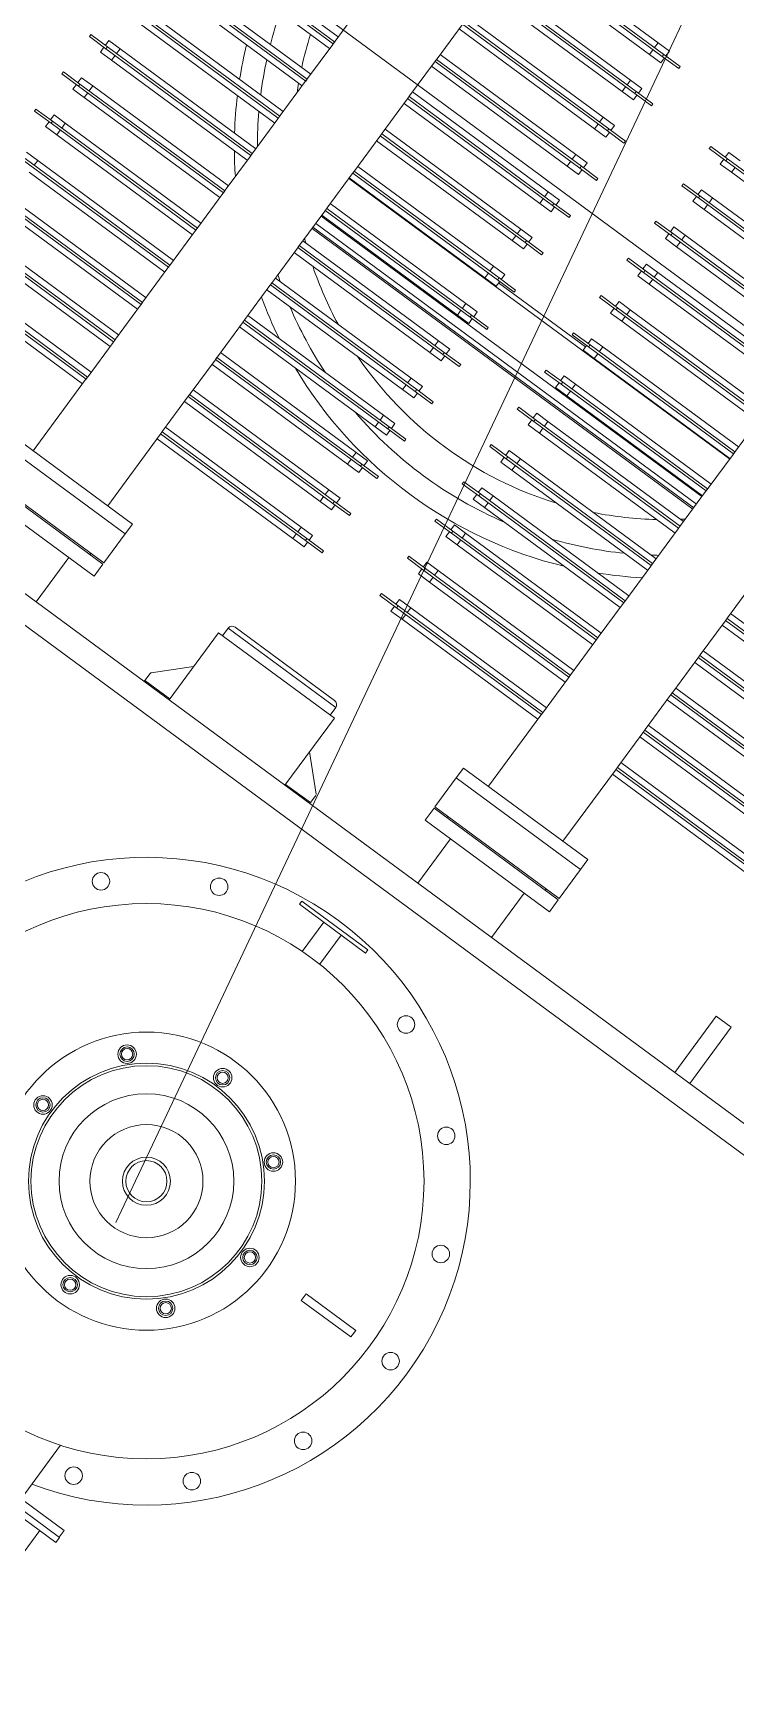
# Model space of a CAD drawing. Header units: metres. Extents: x 432095 to 435012, y 2470938 to 2473256.
# Drawn here: x 433753.643 to 433754.327, y 2471303.661 to 2471305.266 of the extents above; entities that cross this region are included whole.
import ezdxf

# ---------------------------------------------------------------- set-up
doc = ezdxf.new("R2010")
doc.units = ezdxf.units.M
doc.header["$MEASUREMENT"] = 0
doc.linetypes.add('MB D$0$HIDDEN', pattern=[0.375, 0.25, -0.125])
doc.layers.add('cong trinh tram 110kv', color=7, linetype='Continuous', lineweight=5)
doc.layers.add('MB D$0$net dut du kien lam', color=8, linetype='MB D$0$HIDDEN', lineweight=20)

# ---------------------------------------------------------------- blocks, each defined once
blk = doc.blocks.new('MB D$0$MBA 63')
at = {"layer": 'MB D$0$net dut du kien lam', "color": 0, "linetype": 'ByBlock', "ltscale": 3}
blk.add_lwpolyline([(104138.6, 27512.3), (104138.6, 33512.3), (100638.6, 33512.3), (100638.6, 27512.3)], close=True, dxfattribs=at)
blk = doc.blocks.new('MB D$0$mba 1')
at = {"layer": 'cong trinh tram 110kv'}
for p, q in [((-19244.7, 5768.9), (-19244.7, 5866.9)), ((-19225.2, 5768.9), (-19346.7, 5768.9)), ((-19225.2, 5768.9), (-19225.2, 5762.9)), ((-19346.7, 5762.9), (-19225.2, 5762.9)), ((-19346.7, 5754.9), (-19225.7, 5754.9)), ((-19277.7, 5690.2), (-19277.7, 5754.9)), ((-19225.7, 5762.9), (-19225.7, 5754.9)), ((-19172.7, 5429.9), (-19172.7, 5437.9)), ((-19112.7, 5437.9), (-19172.7, 5437.9)), ((-19112.7, 5429.9), (-19172.7, 5429.9)), ((-19112.7, 5429.9), (-19112.7, 5437.9)), ((-19373.2, 5128.9), (-19373.2, 5164.2)), ((-19352.2, 5128.9), (-19352.2, 5164.2)), ((-19402.7, 5128.9), (-19322.7, 5128.9)), ((-19402.7, 5124.9), (-19402.7, 5128.9)), ((-19402.7, 5124.9), (-19322.7, 5124.9)), ((-19322.7, 5124.9), (-19322.7, 5128.9)), ((-15437.7, 5068.9), (-20581.7, 5068.9)), ((-20581.7, 5043.9), (-15412.7, 5043.9)), ((-19783.2, 5043.9), (-19783.2, 4990.4)), ((-19652.7, 5042.9), (-19652.7, 5043.9)), ((-19652.7, 5034.1), (-19652.7, 5042.9)), ((-19622.7, 5042.9), (-19652.7, 5042.9)), ((-19622.7, 5043.9), (-19622.7, 4962.9)), ((-19482.7, 5043.9), (-19482.7, 4962.9)), ((-19452.7, 5042.9), (-19482.7, 5042.9)), ((-19452.7, 5042.9), (-19452.7, 5043.9)), ((-19452.7, 5034.1), (-19452.7, 5042.9)), ((-19322.2, 5043.9), (-19322.2, 4990.4)), ((-19233.2, 5043.9), (-19233.2, 4990.4)), ((-19011.7, 5043.9), (-19011.7, 4975.9)), ((-18993.7, 4975.9), (-18993.7, 5043.9)), ((-19652.2, 5033), (-19622.7, 5003.6)), ((-19482.7, 5003.6), (-19453.2, 5033)), ((-19902.7, 4990.4), (-19752.7, 4990.4)), ((-19752.7, 4975.9), (-19752.7, 4990.4)), ((-19352.7, 4990.4), (-19202.7, 4990.4)), ((-19352.7, 4975.9), (-19352.7, 4990.4)), ((-19202.7, 4975.9), (-19202.7, 4990.4)), ((-19902.7, 4975.9), (-19752.7, 4975.9)), ((-19752.7, 4974.4), (-19902.7, 4974.4)), ((-19769.2, 4974.4), (-19767.7, 4975.9)), ((-19752.7, 4974.4), (-19752.7, 4939.4)), ((-19622.7, 4962.9), (-19482.7, 4962.9)), ((-19617.7, 4962.9), (-19617.7, 4953.9)), ((-19487.7, 4962.9), (-19487.7, 4953.9)), ((-19352.7, 4975.9), (-19202.7, 4975.9)), ((-19352.7, 4974.4), (-19352.7, 4939.4)), ((-19202.7, 4974.4), (-19352.7, 4974.4)), ((-19336.2, 4974.4), (-19337.7, 4975.9)), ((-19219.2, 4974.4), (-19217.7, 4975.9)), ((-19202.7, 4974.4), (-19202.7, 4939.4)), ((-19011.7, 4975.9), (-18993.7, 4975.9)), ((-19617.7, 4953.9), (-19487.7, 4953.9)), ((-19492.7, 4948.9), (-19612.7, 4948.9)), ((-19752.7, 4939.4), (-19902.7, 4939.4)), ((-19902.7, 4939.4), (-19752.7, 4939.4)), ((-19752.7, 4939.4), (-19752.7, 4927.4)), ((-19202.7, 4939.4), (-19352.7, 4939.4)), ((-19352.7, 4939.4), (-19202.7, 4939.4)), ((-19352.7, 4939.4), (-19352.7, 4927.4)), ((-19202.7, 4939.4), (-19202.7, 4927.4)), ((-19752.7, 4927.4), (-19902.7, 4927.4)), ((-19872.7, 4927.4), (-19872.7, 4841.4)), ((-19782.7, 4927.4), (-19782.7, 4841.4)), ((-19202.7, 4927.4), (-19352.7, 4927.4)), ((-19322.7, 4927.4), (-19322.7, 4841.4)), ((-19232.7, 4927.4), (-19232.7, 4841.4)), ((-19872.7, 4840.6), (-20047.7, 4840.6)), ((-20047.7, 4838.2), (-19872.7, 4838.2)), ((-20036.6, 4846.4), (-19872.7, 4846.4)), ((-19872.7, 4841.4), (-19872.7, 4837.4)), ((-19872.7, 4838.2), (-19872.7, 4840.6)), ((-19872.7, 4837.4), (-19872.7, 4796.4)), ((-19782.7, 4846.4), (-19618.9, 4846.4)), ((-19782.7, 4837.4), (-19782.7, 4841.4)), ((-19607.7, 4840.6), (-19782.7, 4840.6)), ((-19782.7, 4840.6), (-19782.7, 4838.2)), ((-19782.7, 4838.2), (-19607.7, 4838.2)), ((-19782.7, 4837.4), (-19782.7, 4796.4)), ((-19605.2, 4846.4), (-19618.9, 4846.4)), ((-19618.9, 4846.4), (-19618.9, 4840.6)), ((-19618.9, 4832.4), (-19618.9, 4838.2)), ((-19607.7, 4840.6), (-19587.7, 4840.6)), ((-19607.7, 4840.6), (-19607.7, 4838.2)), ((-19587.7, 4838.2), (-19607.7, 4838.2)), ((-19605.2, 4846.4), (-19605.2, 4840.6)), ((-19605.2, 4832.4), (-19605.2, 4838.2)), ((-19587.7, 4838.2), (-19587.7, 4840.6)), ((-19517.7, 4840.6), (-19497.7, 4840.6)), ((-19517.7, 4840.6), (-19517.7, 4838.2)), ((-19497.7, 4838.2), (-19517.7, 4838.2)), ((-19486.6, 4846.4), (-19500.2, 4846.4)), ((-19500.2, 4846.4), (-19500.2, 4840.6)), ((-19500.2, 4832.4), (-19500.2, 4838.2)), ((-19497.7, 4838.2), (-19497.7, 4840.6)), ((-19322.7, 4840.6), (-19497.7, 4840.6)), ((-19497.7, 4838.2), (-19322.7, 4838.2)), ((-19486.6, 4846.4), (-19322.7, 4846.4)), ((-19486.6, 4846.4), (-19486.6, 4840.6)), ((-19486.6, 4832.4), (-19486.6, 4838.2)), ((-19322.7, 4841.4), (-19322.7, 4837.4)), ((-19322.7, 4838.2), (-19322.7, 4840.6)), ((-19322.7, 4837.4), (-19322.7, 4796.4)), ((-19232.7, 4846.4), (-19068.9, 4846.4)), ((-19232.7, 4837.4), (-19232.7, 4841.4)), ((-19057.7, 4840.6), (-19232.7, 4840.6)), ((-19232.7, 4840.6), (-19232.7, 4838.2)), ((-19232.7, 4838.2), (-19057.7, 4838.2)), ((-19232.7, 4837.4), (-19232.7, 4796.4)), ((-19872.7, 4832.4), (-20036.6, 4832.4)), ((-19618.9, 4832.4), (-19782.7, 4832.4)), ((-19618.9, 4832.4), (-19605.2, 4832.4)), ((-19500.2, 4832.4), (-19486.6, 4832.4)), ((-19322.7, 4832.4), (-19486.6, 4832.4)), ((-19068.9, 4832.4), (-19232.7, 4832.4)), ((-20036.6, 4801.4), (-19872.7, 4801.4)), ((-19782.7, 4801.4), (-19618.9, 4801.4)), ((-19605.2, 4801.4), (-19618.9, 4801.4)), ((-19618.9, 4801.4), (-19618.9, 4795.6)), ((-19605.2, 4801.4), (-19605.2, 4795.6)), ((-19486.6, 4801.4), (-19500.2, 4801.4)), ((-19500.2, 4801.4), (-19500.2, 4795.6)), ((-19486.6, 4801.4), (-19322.7, 4801.4)), ((-19486.6, 4801.4), (-19486.6, 4795.6)), ((-19232.7, 4801.4), (-19068.9, 4801.4)), ((-19872.7, 4795.6), (-20047.7, 4795.6)), ((-20047.7, 4793.2), (-19872.7, 4793.2)), ((-19872.7, 4787.4), (-20036.6, 4787.4)), ((-19872.7, 4796.4), (-19872.7, 4792.4)), ((-19872.7, 4793.2), (-19872.7, 4795.6)), ((-19872.7, 4792.4), (-19872.7, 4751.4)), ((-19782.7, 4792.4), (-19782.7, 4796.4)), ((-19607.7, 4795.6), (-19782.7, 4795.6)), ((-19782.7, 4795.6), (-19782.7, 4793.2)), ((-19782.7, 4793.2), (-19607.7, 4793.2)), ((-19782.7, 4792.4), (-19782.7, 4751.4)), ((-19618.9, 4787.4), (-19782.7, 4787.4)), ((-19618.9, 4787.4), (-19618.9, 4793.2)), ((-19618.9, 4787.4), (-19605.2, 4787.4)), ((-19607.7, 4795.6), (-19587.7, 4795.6)), ((-19607.7, 4795.6), (-19607.7, 4793.2)), ((-19587.7, 4793.2), (-19607.7, 4793.2)), ((-19605.2, 4787.4), (-19605.2, 4793.2)), ((-19587.7, 4793.2), (-19587.7, 4795.6)), ((-19517.7, 4795.6), (-19497.7, 4795.6)), ((-19517.7, 4795.6), (-19517.7, 4793.2)), ((-19497.7, 4793.2), (-19517.7, 4793.2)), ((-19500.2, 4787.4), (-19500.2, 4793.2)), ((-19500.2, 4787.4), (-19486.6, 4787.4)), ((-19497.7, 4793.2), (-19497.7, 4795.6)), ((-19322.7, 4795.6), (-19497.7, 4795.6)), ((-19497.7, 4793.2), (-19322.7, 4793.2)), ((-19486.6, 4787.4), (-19486.6, 4793.2)), ((-19322.7, 4787.4), (-19486.6, 4787.4)), ((-19322.7, 4796.4), (-19322.7, 4792.4)), ((-19322.7, 4793.2), (-19322.7, 4795.6)), ((-19322.7, 4792.4), (-19322.7, 4751.4)), ((-19232.7, 4792.4), (-19232.7, 4796.4)), ((-19057.7, 4795.6), (-19232.7, 4795.6)), ((-19232.7, 4795.6), (-19232.7, 4793.2)), ((-19232.7, 4793.2), (-19057.7, 4793.2)), ((-19232.7, 4792.4), (-19232.7, 4751.4)), ((-19068.9, 4787.4), (-19232.7, 4787.4)), ((-20036.6, 4756.4), (-19872.7, 4756.4)), ((-19782.7, 4756.4), (-19618.9, 4756.4)), ((-19605.2, 4756.4), (-19618.9, 4756.4)), ((-19618.9, 4756.4), (-19618.9, 4750.6)), ((-19605.2, 4756.4), (-19605.2, 4750.6)), ((-19486.6, 4756.4), (-19500.2, 4756.4)), ((-19500.2, 4756.4), (-19500.2, 4750.6)), ((-19486.6, 4756.4), (-19322.7, 4756.4)), ((-19486.6, 4756.4), (-19486.6, 4750.6)), ((-19232.7, 4756.4), (-19068.9, 4756.4)), ((-19872.7, 4750.6), (-20047.7, 4750.6)), ((-20047.7, 4748.2), (-19872.7, 4748.2)), ((-19872.7, 4742.4), (-20036.6, 4742.4)), ((-19872.7, 4751.4), (-19872.7, 4747.4)), ((-19872.7, 4748.2), (-19872.7, 4750.6)), ((-19872.7, 4747.4), (-19872.7, 4706.4)), ((-19782.7, 4747.4), (-19782.7, 4751.4)), ((-19607.7, 4750.6), (-19782.7, 4750.6)), ((-19782.7, 4750.6), (-19782.7, 4748.2)), ((-19782.7, 4748.2), (-19607.7, 4748.2)), ((-19782.7, 4747.4), (-19782.7, 4706.4)), ((-19618.9, 4742.4), (-19782.7, 4742.4)), ((-19618.9, 4742.4), (-19618.9, 4748.2)), ((-19618.9, 4742.4), (-19605.2, 4742.4)), ((-19607.7, 4750.6), (-19587.7, 4750.6)), ((-19607.7, 4750.6), (-19607.7, 4748.2)), ((-19587.7, 4748.2), (-19607.7, 4748.2)), ((-19605.2, 4742.4), (-19605.2, 4748.2)), ((-19587.7, 4748.2), (-19587.7, 4750.6)), ((-19517.7, 4750.6), (-19497.7, 4750.6)), ((-19517.7, 4750.6), (-19517.7, 4748.2)), ((-19497.7, 4748.2), (-19517.7, 4748.2)), ((-19500.2, 4742.4), (-19500.2, 4748.2)), ((-19500.2, 4742.4), (-19486.6, 4742.4)), ((-19497.7, 4748.2), (-19497.7, 4750.6)), ((-19322.7, 4750.6), (-19497.7, 4750.6)), ((-19497.7, 4748.2), (-19322.7, 4748.2)), ((-19486.6, 4742.4), (-19486.6, 4748.2)), ((-19322.7, 4742.4), (-19486.6, 4742.4)), ((-19322.7, 4751.4), (-19322.7, 4747.4)), ((-19322.7, 4748.2), (-19322.7, 4750.6)), ((-19322.7, 4747.4), (-19322.7, 4706.4)), ((-19232.7, 4747.4), (-19232.7, 4751.4)), ((-19057.7, 4750.6), (-19232.7, 4750.6)), ((-19232.7, 4750.6), (-19232.7, 4748.2)), ((-19232.7, 4748.2), (-19057.7, 4748.2)), ((-19232.7, 4747.4), (-19232.7, 4706.4)), ((-19068.9, 4742.4), (-19232.7, 4742.4)), ((-19872.7, 4705.6), (-20047.7, 4705.6)), ((-20036.6, 4711.4), (-19872.7, 4711.4)), ((-19872.7, 4706.4), (-19872.7, 4702.4)), ((-19872.7, 4703.2), (-19872.7, 4705.6)), ((-19782.7, 4711.4), (-19618.9, 4711.4)), ((-19782.7, 4702.4), (-19782.7, 4706.4)), ((-19607.7, 4705.6), (-19782.7, 4705.6)), ((-19782.7, 4705.6), (-19782.7, 4703.2)), ((-19605.2, 4711.4), (-19618.9, 4711.4)), ((-19618.9, 4711.4), (-19618.9, 4705.6)), ((-19607.7, 4705.6), (-19587.7, 4705.6)), ((-19607.7, 4705.6), (-19607.7, 4703.2)), ((-19605.2, 4711.4), (-19605.2, 4705.6)), ((-19587.7, 4703.2), (-19587.7, 4705.6)), ((-19517.7, 4705.6), (-19497.7, 4705.6)), ((-19517.7, 4705.6), (-19517.7, 4703.2)), ((-19486.6, 4711.4), (-19500.2, 4711.4)), ((-19500.2, 4711.4), (-19500.2, 4705.6)), ((-19497.7, 4703.2), (-19497.7, 4705.6)), ((-19322.7, 4705.6), (-19497.7, 4705.6)), ((-19486.6, 4711.4), (-19322.7, 4711.4)), ((-19486.6, 4711.4), (-19486.6, 4705.6)), ((-19322.7, 4706.4), (-19322.7, 4702.4)), ((-19322.7, 4703.2), (-19322.7, 4705.6)), ((-19232.7, 4711.4), (-19068.9, 4711.4)), ((-19232.7, 4702.4), (-19232.7, 4706.4)), ((-19057.7, 4705.6), (-19232.7, 4705.6)), ((-19232.7, 4705.6), (-19232.7, 4703.2)), ((-20050.2, 4697.4), (-20036.6, 4697.4)), ((-20047.7, 4703.2), (-19872.7, 4703.2)), ((-20036.6, 4697.4), (-20036.6, 4703.2)), ((-19872.7, 4697.4), (-20036.6, 4697.4)), ((-19872.7, 4702.4), (-19872.7, 4661.4)), ((-19782.7, 4703.2), (-19607.7, 4703.2)), ((-19782.7, 4702.4), (-19782.7, 4661.4)), ((-19618.9, 4697.4), (-19782.7, 4697.4)), ((-19618.9, 4697.4), (-19618.9, 4703.2)), ((-19618.9, 4697.4), (-19605.2, 4697.4)), ((-19587.7, 4703.2), (-19607.7, 4703.2)), ((-19605.2, 4697.4), (-19605.2, 4703.2)), ((-19497.7, 4703.2), (-19517.7, 4703.2)), ((-19500.2, 4697.4), (-19500.2, 4703.2)), ((-19500.2, 4697.4), (-19486.6, 4697.4)), ((-19497.7, 4703.2), (-19322.7, 4703.2)), ((-19486.6, 4697.4), (-19486.6, 4703.2)), ((-19322.7, 4697.4), (-19486.6, 4697.4)), ((-19322.7, 4702.4), (-19322.7, 4661.4)), ((-19232.7, 4703.2), (-19057.7, 4703.2)), ((-19232.7, 4702.4), (-19232.7, 4661.4)), ((-19068.9, 4697.4), (-19232.7, 4697.4)), ((-20067.7, 4660.6), (-20047.7, 4660.6)), ((-20067.7, 4660.6), (-20067.7, 4658.2)), ((-20047.7, 4658.2), (-20067.7, 4658.2)), ((-20036.6, 4666.4), (-20050.2, 4666.4)), ((-20050.2, 4666.4), (-20050.2, 4660.6)), ((-20050.2, 4652.4), (-20050.2, 4658.2)), ((-20047.7, 4658.2), (-20047.7, 4660.6)), ((-19872.7, 4660.6), (-20047.7, 4660.6)), ((-20047.7, 4658.2), (-19872.7, 4658.2)), ((-20036.6, 4666.4), (-19872.7, 4666.4)), ((-20036.6, 4666.4), (-20036.6, 4660.6)), ((-20036.6, 4652.4), (-20036.6, 4658.2)), ((-19872.7, 4661.4), (-19872.7, 4657.4)), ((-19872.7, 4658.2), (-19872.7, 4660.6)), ((-19872.7, 4657.4), (-19872.7, 4616.4)), ((-19782.7, 4666.4), (-19618.9, 4666.4)), ((-19782.7, 4657.4), (-19782.7, 4661.4)), ((-19607.7, 4660.6), (-19782.7, 4660.6)), ((-19782.7, 4660.6), (-19782.7, 4658.2)), ((-19782.7, 4658.2), (-19607.7, 4658.2)), ((-19782.7, 4657.4), (-19782.7, 4616.4)), ((-19605.2, 4666.4), (-19618.9, 4666.4)), ((-19618.9, 4666.4), (-19618.9, 4660.6)), ((-19618.9, 4652.4), (-19618.9, 4658.2)), ((-19607.7, 4660.6), (-19587.7, 4660.6)), ((-19607.7, 4660.6), (-19607.7, 4658.2)), ((-19587.7, 4658.2), (-19607.7, 4658.2)), ((-19605.2, 4666.4), (-19605.2, 4660.6)), ((-19605.2, 4652.4), (-19605.2, 4658.2)), ((-19587.7, 4658.2), (-19587.7, 4660.6)), ((-19517.7, 4660.6), (-19497.7, 4660.6)), ((-19517.7, 4660.6), (-19517.7, 4658.2)), ((-19497.7, 4658.2), (-19517.7, 4658.2)), ((-19486.6, 4666.4), (-19500.2, 4666.4)), ((-19500.2, 4666.4), (-19500.2, 4660.6)), ((-19500.2, 4652.4), (-19500.2, 4658.2)), ((-19497.7, 4658.2), (-19497.7, 4660.6)), ((-19322.7, 4660.6), (-19497.7, 4660.6)), ((-19497.7, 4658.2), (-19322.7, 4658.2)), ((-19486.6, 4666.4), (-19322.7, 4666.4)), ((-19486.6, 4666.4), (-19486.6, 4660.6)), ((-19486.6, 4652.4), (-19486.6, 4658.2)), ((-19322.7, 4661.4), (-19322.7, 4657.4)), ((-19322.7, 4658.2), (-19322.7, 4660.6)), ((-19322.7, 4657.4), (-19322.7, 4616.4)), ((-19232.7, 4666.4), (-19068.9, 4666.4)), ((-19232.7, 4657.4), (-19232.7, 4661.4)), ((-19057.7, 4660.6), (-19232.7, 4660.6)), ((-19232.7, 4660.6), (-19232.7, 4658.2)), ((-19232.7, 4658.2), (-19057.7, 4658.2)), ((-19232.7, 4657.4), (-19232.7, 4616.4)), ((-20050.2, 4652.4), (-20036.6, 4652.4)), ((-19872.7, 4652.4), (-20036.6, 4652.4)), ((-19618.9, 4652.4), (-19782.7, 4652.4)), ((-19618.9, 4652.4), (-19605.2, 4652.4)), ((-19500.2, 4652.4), (-19486.6, 4652.4)), ((-19322.7, 4652.4), (-19486.6, 4652.4)), ((-19068.9, 4652.4), (-19232.7, 4652.4)), ((-20067.7, 4615.6), (-20047.7, 4615.6)), ((-20067.7, 4615.6), (-20067.7, 4613.2)), ((-20047.7, 4613.2), (-20067.7, 4613.2)), ((-20036.6, 4621.4), (-20050.2, 4621.4)), ((-20050.2, 4621.4), (-20050.2, 4615.6)), ((-20050.2, 4607.4), (-20050.2, 4613.2)), ((-20047.7, 4613.2), (-20047.7, 4615.6)), ((-19872.7, 4615.6), (-20047.7, 4615.6)), ((-20047.7, 4613.2), (-19872.7, 4613.2)), ((-20036.6, 4621.4), (-19872.7, 4621.4)), ((-20036.6, 4621.4), (-20036.6, 4615.6)), ((-20036.6, 4607.4), (-20036.6, 4613.2)), ((-19872.7, 4616.4), (-19872.7, 4612.4)), ((-19872.7, 4613.2), (-19872.7, 4615.6)), ((-19872.7, 4612.4), (-19872.7, 4571.4)), ((-19782.7, 4621.4), (-19618.9, 4621.4)), ((-19782.7, 4612.4), (-19782.7, 4616.4)), ((-19607.7, 4615.6), (-19782.7, 4615.6)), ((-19782.7, 4615.6), (-19782.7, 4613.2)), ((-19782.7, 4613.2), (-19607.7, 4613.2)), ((-19782.7, 4612.4), (-19782.7, 4571.4)), ((-19605.2, 4621.4), (-19618.9, 4621.4)), ((-19618.9, 4621.4), (-19618.9, 4615.6)), ((-19618.9, 4607.4), (-19618.9, 4613.2)), ((-19607.7, 4615.6), (-19587.7, 4615.6)), ((-19607.7, 4615.6), (-19607.7, 4613.2)), ((-19587.7, 4613.2), (-19607.7, 4613.2)), ((-19605.2, 4621.4), (-19605.2, 4615.6)), ((-19605.2, 4607.4), (-19605.2, 4613.2)), ((-19587.7, 4613.2), (-19587.7, 4615.6)), ((-19517.7, 4615.6), (-19497.7, 4615.6)), ((-19517.7, 4615.6), (-19517.7, 4613.2)), ((-19497.7, 4613.2), (-19517.7, 4613.2)), ((-19486.6, 4621.4), (-19500.2, 4621.4)), ((-19500.2, 4621.4), (-19500.2, 4615.6)), ((-19500.2, 4607.4), (-19500.2, 4613.2)), ((-19497.7, 4613.2), (-19497.7, 4615.6)), ((-19322.7, 4615.6), (-19497.7, 4615.6)), ((-19497.7, 4613.2), (-19322.7, 4613.2)), ((-19486.6, 4621.4), (-19322.7, 4621.4)), ((-19486.6, 4621.4), (-19486.6, 4615.6)), ((-19486.6, 4607.4), (-19486.6, 4613.2)), ((-19322.7, 4616.4), (-19322.7, 4612.4)), ((-19322.7, 4613.2), (-19322.7, 4615.6)), ((-19322.7, 4612.4), (-19322.7, 4571.4)), ((-20050.2, 4607.4), (-20036.6, 4607.4)), ((-19872.7, 4607.4), (-20036.6, 4607.4)), ((-19618.9, 4607.4), (-19782.7, 4607.4)), ((-19782.7, 4592.4), (-19322.7, 4592.4)), ((-19618.9, 4607.4), (-19605.2, 4607.4)), ((-19500.2, 4607.4), (-19486.6, 4607.4)), ((-19322.7, 4607.4), (-19486.6, 4607.4)), ((-20036.6, 4576.4), (-20050.2, 4576.4)), ((-20050.2, 4576.4), (-20050.2, 4570.6)), ((-20036.6, 4576.4), (-19872.7, 4576.4)), ((-20036.6, 4576.4), (-20036.6, 4570.6)), ((-19782.7, 4590.9), (-19322.7, 4590.9)), ((-19782.7, 4586.4), (-19322.7, 4586.4)), ((-19782.7, 4577.4), (-19322.7, 4577.4)), ((-19782.7, 4576.4), (-19618.9, 4576.4)), ((-19605.2, 4576.4), (-19618.9, 4576.4)), ((-19618.9, 4576.4), (-19618.9, 4570.6)), ((-19605.2, 4576.4), (-19605.2, 4570.6)), ((-19486.6, 4576.4), (-19500.2, 4576.4)), ((-19500.2, 4576.4), (-19500.2, 4570.6)), ((-19486.6, 4576.4), (-19322.7, 4576.4)), ((-19486.6, 4576.4), (-19486.6, 4570.6)), ((-20067.7, 4570.6), (-20047.7, 4570.6)), ((-20067.7, 4570.6), (-20067.7, 4568.2)), ((-20047.7, 4568.2), (-20067.7, 4568.2)), ((-20050.2, 4562.4), (-20050.2, 4568.2)), ((-20050.2, 4562.4), (-20036.6, 4562.4)), ((-20047.7, 4568.2), (-20047.7, 4570.6)), ((-19872.7, 4570.6), (-20047.7, 4570.6)), ((-20047.7, 4568.2), (-19872.7, 4568.2)), ((-20036.6, 4562.4), (-20036.6, 4568.2)), ((-19872.7, 4562.4), (-20036.6, 4562.4)), ((-19872.7, 4571.4), (-19872.7, 4567.4)), ((-19872.7, 4568.2), (-19872.7, 4570.6)), ((-19872.7, 4567.4), (-19872.7, 4526.4)), ((-19782.7, 4567.4), (-19782.7, 4571.4)), ((-19607.7, 4570.6), (-19782.7, 4570.6)), ((-19782.7, 4570.6), (-19782.7, 4568.2)), ((-19782.7, 4568.2), (-19607.7, 4568.2)), ((-19782.7, 4567.4), (-19782.7, 4526.4)), ((-19618.9, 4562.4), (-19782.7, 4562.4)), ((-19618.9, 4562.4), (-19618.9, 4568.2)), ((-19618.9, 4562.4), (-19605.2, 4562.4)), ((-19607.7, 4570.6), (-19587.7, 4570.6)), ((-19607.7, 4570.6), (-19607.7, 4568.2)), ((-19587.7, 4568.2), (-19607.7, 4568.2)), ((-19605.2, 4562.4), (-19605.2, 4568.2)), ((-19587.7, 4568.2), (-19587.7, 4570.6)), ((-19517.7, 4570.6), (-19497.7, 4570.6)), ((-19517.7, 4570.6), (-19517.7, 4568.2)), ((-19497.7, 4568.2), (-19517.7, 4568.2)), ((-19500.2, 4562.4), (-19500.2, 4568.2)), ((-19500.2, 4562.4), (-19486.6, 4562.4)), ((-19497.7, 4568.2), (-19497.7, 4570.6)), ((-19322.7, 4570.6), (-19497.7, 4570.6)), ((-19497.7, 4568.2), (-19322.7, 4568.2)), ((-19486.6, 4562.4), (-19486.6, 4568.2)), ((-19322.7, 4562.4), (-19486.6, 4562.4)), ((-19322.7, 4571.4), (-19322.7, 4567.4)), ((-19322.7, 4568.2), (-19322.7, 4570.6)), ((-19322.7, 4567.4), (-19322.7, 4526.4)), ((-20036.6, 4531.4), (-19872.7, 4531.4)), ((-19782.7, 4531.9), (-19322.7, 4531.9)), ((-19782.7, 4531.4), (-19618.9, 4531.4)), ((-19605.2, 4531.4), (-19618.9, 4531.4)), ((-19618.9, 4531.4), (-19618.9, 4525.6)), ((-19605.2, 4531.4), (-19605.2, 4525.6)), ((-19486.6, 4531.4), (-19500.2, 4531.4)), ((-19500.2, 4531.4), (-19500.2, 4525.6)), ((-19486.6, 4531.4), (-19322.7, 4531.4)), ((-19486.6, 4531.4), (-19486.6, 4525.6)), ((-19872.7, 4525.6), (-20047.7, 4525.6)), ((-20047.7, 4523.2), (-19872.7, 4523.2)), ((-19872.7, 4517.4), (-20036.6, 4517.4)), ((-19872.7, 4526.4), (-19872.7, 4522.4)), ((-19872.7, 4523.2), (-19872.7, 4525.6)), ((-19872.7, 4522.4), (-19872.7, 4481.4)), ((-19782.7, 4522.4), (-19782.7, 4526.4)), ((-19607.7, 4525.6), (-19782.7, 4525.6)), ((-19782.7, 4525.6), (-19782.7, 4523.2)), ((-19782.7, 4523.2), (-19607.7, 4523.2)), ((-19782.7, 4522.4), (-19782.7, 4481.4)), ((-19618.9, 4517.4), (-19782.7, 4517.4)), ((-19618.9, 4517.4), (-19618.9, 4523.2)), ((-19618.9, 4517.4), (-19605.2, 4517.4)), ((-19607.7, 4525.6), (-19587.7, 4525.6)), ((-19607.7, 4525.6), (-19607.7, 4523.2)), ((-19587.7, 4523.2), (-19607.7, 4523.2)), ((-19605.2, 4527.4), (-19500.2, 4527.4)), ((-19605.2, 4517.4), (-19605.2, 4523.2)), ((-19587.7, 4523.2), (-19587.7, 4525.6)), ((-19517.7, 4525.6), (-19497.7, 4525.6)), ((-19517.7, 4525.6), (-19517.7, 4523.2)), ((-19497.7, 4523.2), (-19517.7, 4523.2)), ((-19500.2, 4517.4), (-19500.2, 4523.2)), ((-19500.2, 4517.4), (-19486.6, 4517.4)), ((-19497.7, 4523.2), (-19497.7, 4525.6)), ((-19322.7, 4525.6), (-19497.7, 4525.6)), ((-19497.7, 4523.2), (-19322.7, 4523.2)), ((-19486.6, 4517.4), (-19486.6, 4523.2)), ((-19322.7, 4517.4), (-19486.6, 4517.4)), ((-19322.7, 4526.4), (-19322.7, 4522.4)), ((-19322.7, 4523.2), (-19322.7, 4525.6)), ((-19322.7, 4522.4), (-19322.7, 4481.4)), ((-19872.7, 4480.6), (-20047.7, 4480.6)), ((-20036.6, 4486.4), (-19872.7, 4486.4)), ((-19872.7, 4481.4), (-19872.7, 4477.4)), ((-19872.7, 4478.2), (-19872.7, 4480.6)), ((-19782.7, 4486.4), (-19618.9, 4486.4)), ((-19782.7, 4477.4), (-19782.7, 4481.4)), ((-19607.7, 4480.6), (-19782.7, 4480.6)), ((-19782.7, 4480.6), (-19782.7, 4478.2)), ((-19605.2, 4486.4), (-19618.9, 4486.4)), ((-19618.9, 4486.4), (-19618.9, 4480.6)), ((-19607.7, 4480.6), (-19587.7, 4480.6)), ((-19607.7, 4480.6), (-19607.7, 4478.2)), ((-19605.2, 4486.4), (-19605.2, 4480.6)), ((-19587.7, 4478.2), (-19587.7, 4480.6)), ((-19517.7, 4480.6), (-19497.7, 4480.6)), ((-19517.7, 4480.6), (-19517.7, 4478.2)), ((-19486.6, 4486.4), (-19500.2, 4486.4)), ((-19500.2, 4486.4), (-19500.2, 4480.6)), ((-19497.7, 4478.2), (-19497.7, 4480.6)), ((-19322.7, 4480.6), (-19497.7, 4480.6)), ((-19486.6, 4486.4), (-19322.7, 4486.4)), ((-19486.6, 4486.4), (-19486.6, 4480.6)), ((-20047.7, 4478.2), (-19872.7, 4478.2)), ((-19872.7, 4472.4), (-20036.6, 4472.4)), ((-19872.7, 4477.4), (-19872.7, 4436.4)), ((-19782.7, 4478.2), (-19607.7, 4478.2)), ((-19782.7, 4477.4), (-19782.7, 4436.4)), ((-19618.9, 4472.4), (-19782.7, 4472.4)), ((-19618.9, 4472.4), (-19618.9, 4478.2)), ((-19618.9, 4472.4), (-19605.2, 4472.4)), ((-19587.7, 4478.2), (-19607.7, 4478.2)), ((-19605.2, 4472.4), (-19605.2, 4478.2)), ((-19497.7, 4478.2), (-19517.7, 4478.2)), ((-19500.2, 4472.4), (-19500.2, 4478.2)), ((-19500.2, 4472.4), (-19486.6, 4472.4)), ((-19497.7, 4478.2), (-19322.7, 4478.2)), ((-19486.6, 4472.4), (-19486.6, 4478.2)), ((-19322.7, 4472.4), (-19486.6, 4472.4)), ((-19872.7, 4435.6), (-20047.7, 4435.6)), ((-20047.7, 4433.2), (-19872.7, 4433.2)), ((-20036.6, 4441.4), (-19872.7, 4441.4)), ((-19872.7, 4436.4), (-19872.7, 4432.4)), ((-19872.7, 4433.2), (-19872.7, 4435.6)), ((-19872.7, 4432.4), (-19872.7, 4391.4)), ((-19782.7, 4441.4), (-19618.9, 4441.4)), ((-19782.7, 4432.4), (-19782.7, 4436.4)), ((-19607.7, 4435.6), (-19782.7, 4435.6)), ((-19782.7, 4435.6), (-19782.7, 4433.2)), ((-19782.7, 4433.2), (-19607.7, 4433.2)), ((-19782.7, 4432.4), (-19782.7, 4391.4)), ((-19605.2, 4441.4), (-19618.9, 4441.4)), ((-19618.9, 4441.4), (-19618.9, 4435.6)), ((-19618.9, 4427.4), (-19618.9, 4433.2)), ((-19607.7, 4435.6), (-19587.7, 4435.6)), ((-19607.7, 4435.6), (-19607.7, 4433.2)), ((-19587.7, 4433.2), (-19607.7, 4433.2)), ((-19605.2, 4441.4), (-19605.2, 4435.6)), ((-19605.2, 4427.4), (-19605.2, 4433.2)), ((-19587.7, 4433.2), (-19587.7, 4435.6)), ((-19517.7, 4435.6), (-19497.7, 4435.6)), ((-19517.7, 4435.6), (-19517.7, 4433.2)), ((-19497.7, 4433.2), (-19517.7, 4433.2)), ((-19486.6, 4441.4), (-19500.2, 4441.4)), ((-19500.2, 4441.4), (-19500.2, 4435.6)), ((-19500.2, 4427.4), (-19500.2, 4433.2)), ((-19497.7, 4433.2), (-19497.7, 4435.6)), ((-19322.7, 4435.6), (-19497.7, 4435.6)), ((-19497.7, 4433.2), (-19322.7, 4433.2)), ((-19486.6, 4441.4), (-19322.7, 4441.4)), ((-19486.6, 4441.4), (-19486.6, 4435.6)), ((-19486.6, 4427.4), (-19486.6, 4433.2)), ((-19872.7, 4427.4), (-20036.6, 4427.4)), ((-19618.9, 4427.4), (-19782.7, 4427.4)), ((-19618.9, 4427.4), (-19605.2, 4427.4)), ((-19500.2, 4427.4), (-19486.6, 4427.4)), ((-19322.7, 4427.4), (-19486.6, 4427.4)), ((-19782.7, 4396.4), (-19618.9, 4396.4)), ((-19782.7, 4387.4), (-19782.7, 4391.4)), ((-19607.7, 4390.6), (-19782.7, 4390.6)), ((-19782.7, 4390.6), (-19782.7, 4388.2)), ((-19782.7, 4388.2), (-19607.7, 4388.2)), ((-19782.7, 4387.4), (-19782.7, 4346.4)), ((-19605.2, 4396.4), (-19618.9, 4396.4)), ((-19618.9, 4396.4), (-19618.9, 4390.6)), ((-19618.9, 4382.4), (-19618.9, 4388.2)), ((-19607.7, 4390.6), (-19587.7, 4390.6)), ((-19607.7, 4390.6), (-19607.7, 4388.2)), ((-19587.7, 4388.2), (-19607.7, 4388.2)), ((-19605.2, 4396.4), (-19605.2, 4390.6)), ((-19605.2, 4382.4), (-19605.2, 4388.2)), ((-19587.7, 4388.2), (-19587.7, 4390.6)), ((-19517.7, 4390.6), (-19497.7, 4390.6)), ((-19517.7, 4390.6), (-19517.7, 4388.2)), ((-19497.7, 4388.2), (-19517.7, 4388.2)), ((-19486.6, 4396.4), (-19500.2, 4396.4)), ((-19500.2, 4396.4), (-19500.2, 4390.6)), ((-19500.2, 4382.4), (-19500.2, 4388.2)), ((-19497.7, 4388.2), (-19497.7, 4390.6)), ((-19322.7, 4390.6), (-19497.7, 4390.6)), ((-19497.7, 4388.2), (-19322.7, 4388.2)), ((-19486.6, 4396.4), (-19322.7, 4396.4)), ((-19486.6, 4396.4), (-19486.6, 4390.6)), ((-19486.6, 4382.4), (-19486.6, 4388.2)), ((-19618.9, 4382.4), (-19782.7, 4382.4)), ((-19618.9, 4382.4), (-19605.2, 4382.4)), ((-19500.2, 4382.4), (-19486.6, 4382.4)), ((-19322.7, 4382.4), (-19486.6, 4382.4)), ((-19782.7, 4351.4), (-19618.9, 4351.4)), ((-19605.2, 4351.4), (-19618.9, 4351.4)), ((-19618.9, 4351.4), (-19618.9, 4345.6)), ((-19605.2, 4351.4), (-19605.2, 4345.6)), ((-19486.6, 4351.4), (-19500.2, 4351.4)), ((-19500.2, 4351.4), (-19500.2, 4345.6)), ((-19486.6, 4351.4), (-19322.7, 4351.4)), ((-19486.6, 4351.4), (-19486.6, 4345.6)), ((-19607.7, 4345.6), (-19782.7, 4345.6)), ((-19782.7, 4343.2), (-19607.7, 4343.2)), ((-19618.9, 4337.4), (-19782.7, 4337.4)), ((-19618.9, 4337.4), (-19618.9, 4343.2)), ((-19618.9, 4337.4), (-19605.2, 4337.4)), ((-19607.7, 4345.6), (-19587.7, 4345.6)), ((-19607.7, 4345.6), (-19607.7, 4343.2)), ((-19587.7, 4343.2), (-19607.7, 4343.2)), ((-19605.2, 4337.4), (-19605.2, 4343.2)), ((-19587.7, 4343.2), (-19587.7, 4345.6)), ((-19517.7, 4345.6), (-19497.7, 4345.6)), ((-19517.7, 4345.6), (-19517.7, 4343.2)), ((-19497.7, 4343.2), (-19517.7, 4343.2)), ((-19500.2, 4337.4), (-19500.2, 4343.2)), ((-19500.2, 4337.4), (-19486.6, 4337.4)), ((-19497.7, 4343.2), (-19497.7, 4345.6)), ((-19322.7, 4345.6), (-19497.7, 4345.6)), ((-19497.7, 4343.2), (-19322.7, 4343.2)), ((-19486.6, 4337.4), (-19486.6, 4343.2)), ((-19322.7, 4337.4), (-19486.6, 4337.4)), ((-19782.7, 4306.4), (-19618.9, 4306.4)), ((-19605.2, 4306.4), (-19618.9, 4306.4)), ((-19618.9, 4306.4), (-19618.9, 4300.6)), ((-19605.2, 4306.4), (-19605.2, 4300.6)), ((-19486.6, 4306.4), (-19500.2, 4306.4)), ((-19500.2, 4306.4), (-19500.2, 4300.6)), ((-19486.6, 4306.4), (-19322.7, 4306.4)), ((-19486.6, 4306.4), (-19486.6, 4300.6)), ((-19607.7, 4300.6), (-19782.7, 4300.6)), ((-19782.7, 4298.2), (-19607.7, 4298.2)), ((-19618.9, 4292.4), (-19782.7, 4292.4)), ((-19618.9, 4292.4), (-19618.9, 4298.2)), ((-19618.9, 4292.4), (-19605.2, 4292.4)), ((-19607.7, 4300.6), (-19587.7, 4300.6)), ((-19607.7, 4300.6), (-19607.7, 4298.2)), ((-19587.7, 4298.2), (-19607.7, 4298.2)), ((-19605.2, 4292.4), (-19605.2, 4298.2)), ((-19587.7, 4298.2), (-19587.7, 4300.6)), ((-19517.7, 4300.6), (-19497.7, 4300.6)), ((-19517.7, 4300.6), (-19517.7, 4298.2)), ((-19497.7, 4298.2), (-19517.7, 4298.2)), ((-19500.2, 4292.4), (-19500.2, 4298.2)), ((-19500.2, 4292.4), (-19486.6, 4292.4)), ((-19497.7, 4298.2), (-19497.7, 4300.6)), ((-19322.7, 4300.6), (-19497.7, 4300.6)), ((-19497.7, 4298.2), (-19322.7, 4298.2)), ((-19782.7, 4261.4), (-19618.9, 4261.4)), ((-19607.7, 4255.6), (-19782.7, 4255.6)), ((-19605.2, 4261.4), (-19618.9, 4261.4)), ((-19618.9, 4261.4), (-19618.9, 4255.6)), ((-19607.7, 4255.6), (-19587.7, 4255.6)), ((-19607.7, 4255.6), (-19607.7, 4253.2)), ((-19605.2, 4261.4), (-19605.2, 4255.6)), ((-19587.7, 4253.2), (-19587.7, 4255.6)), ((-19782.7, 4253.2), (-19607.7, 4253.2)), ((-19618.9, 4247.4), (-19782.7, 4247.4)), ((-19618.9, 4247.4), (-19618.9, 4253.2)), ((-19618.9, 4247.4), (-19605.2, 4247.4)), ((-19587.7, 4253.2), (-19607.7, 4253.2)), ((-19605.2, 4247.4), (-19605.2, 4253.2))]:
    blk.add_line(p, q, dxfattribs=at)
for centre, radius in [((-19362.7, 5433.9), 270), ((-19249.8, 5706.5), 8.5), ((-19154.1, 5642.5), 8.5), ((-19362.7, 5433.9), 145), ((-19362.7, 5558.9), 9), ((-19362.7, 5558.9), 7), ((-19362.7, 5558.9), 5.5), ((-19362.7, 5433.9), 114.8), ((-19362.7, 5433.9), 112.3), ((-19090.2, 5546.8), 8.5), ((-19274.3, 5522.3), 9), ((-19274.3, 5522.3), 7), ((-19274.3, 5522.3), 5.5), ((-19362.7, 5433.9), 85), ((-19362.7, 5433.9), 55), ((-19362.7, 5433.9), 23.4), ((-19362.7, 5433.9), 20), ((-19487.7, 5433.9), 9), ((-19487.7, 5433.9), 7), ((-19487.7, 5433.9), 5.5), ((-19237.7, 5433.9), 9), ((-19237.7, 5433.9), 7), ((-19237.7, 5433.9), 5.5), ((-19067.7, 5433.9), 8.5), ((-19451.1, 5345.6), 9), ((-19451.1, 5345.6), 7), ((-19451.1, 5345.6), 5.5), ((-19274.3, 5345.6), 9), ((-19274.3, 5345.6), 7), ((-19274.3, 5345.6), 5.5), ((-19362.7, 5308.9), 9), ((-19362.7, 5308.9), 7), ((-19090.2, 5321.1), 8.5), ((-19362.7, 5308.9), 5.5), ((-19571.3, 5225.4), 8.5), ((-19154.1, 5225.4), 8.5), ((-19475.6, 5161.4), 8.5), ((-19249.8, 5161.4), 8.5)]:
    blk.add_circle(centre, radius, dxfattribs=at)
for centre, radius, start, end in [((-19362.7, 5433.9), 315, 105.6548, 74.3452), ((-19612.7, 4953.9), 5, 180, 270), ((-19492.7, 4953.9), 5, 270, 0), ((-19552.7, 4324.4), 419.7, 67.2336, 112.7664), ((-19552.7, 4324.4), 397.3, 76.9242, 103.0758), ((-19552.7, 4324.4), 419.7, 117.2855, 123.2308), ((-19552.7, 4324.4), 397.3, 110.1434, 120.5926), ((-19552.7, 4324.4), 397.3, 59.4074, 69.8566), ((-19552.7, 4324.4), 419.7, 56.7692, 62.7145), ((-19552.7, 4324.4), 362.5, 70.639, 109.361), ((-19552.7, 4324.4), 397.3, 124.3537, 125.3736), ((-19552.7, 4324.4), 362.5, 115.1999, 124.9842), ((-19552.7, 4324.4), 362.5, 55.0158, 64.8001), ((-19552.7, 4324.4), 397.3, 54.6264, 55.6463), ((-19552.7, 4324.4), 419.7, 139.6808, 143.0992), ((-19552.7, 4324.4), 362.5, 128.6762, 129.3816), ((-19552.7, 4324.4), 362.5, 50.6184, 51.3238), ((-19552.7, 4324.4), 419.7, 145.4536, 150.4481), ((-19552.7, 4324.4), 397.3, 143.6522, 148.5996), ((-19552.7, 4324.4), 419.7, 152.6223, 157.2947), ((-19552.7, 4324.4), 397.3, 150.9366, 155.9364), ((-19552.7, 4324.4), 362.5, 151.9769, 153.4553), ((-19552.7, 4324.4), 397.3, 158.1293, 162.8732), ((-19552.7, 4324.4), 362.5, 155.9034, 161.1702)]:
    blk.add_arc(centre, radius, start, end, dxfattribs=at)
for centre, major_axis, start_param, end_param in [((-19647.7, 5034.1), (-5, 0), 0, 0.463648), ((-19457.7, 5034.1), (5, 0), 5.819538, 6.283185)]:
    blk.add_ellipse(centre, major_axis=major_axis, ratio=0.5, start_param=start_param, end_param=end_param, dxfattribs=at)

msp = doc.modelspace()

# ---------------------------------------------------------------- linework, layer by layer
at = {"layer": 'cong trinh tram 110kv'}
msp.add_lwpolyline([(433760.5811, 2471314.6648), (433760.5811, 2471314.6648), (433759.9057, 2471312.9885), (433758.357, 2471311.6453), (433756.8727, 2471309.6311), (433755.363, 2471307.581), (433753.7239, 2471304.1096)], dxfattribs=at)

# ---------------------------------------------------------------- block references
at = {"layer": 'cong trinh tram 110kv', "yscale": 0.00100000003283925, "zscale": 0.001}
for name, p, xscale, rotation in [('MB D$0$MBA 63', (433790.6662, 2471403.2202), 0.001000000045165598, 233.6153637256497), ('MB D$0$mba 1', (433772.565, 2471297.0384), -0.001000000032834317, 143.6153590623919)]:
    msp.add_blockref(name, p, dxfattribs=dict(at, xscale=xscale, rotation=rotation))

doc.saveas('drawing.dxf')
